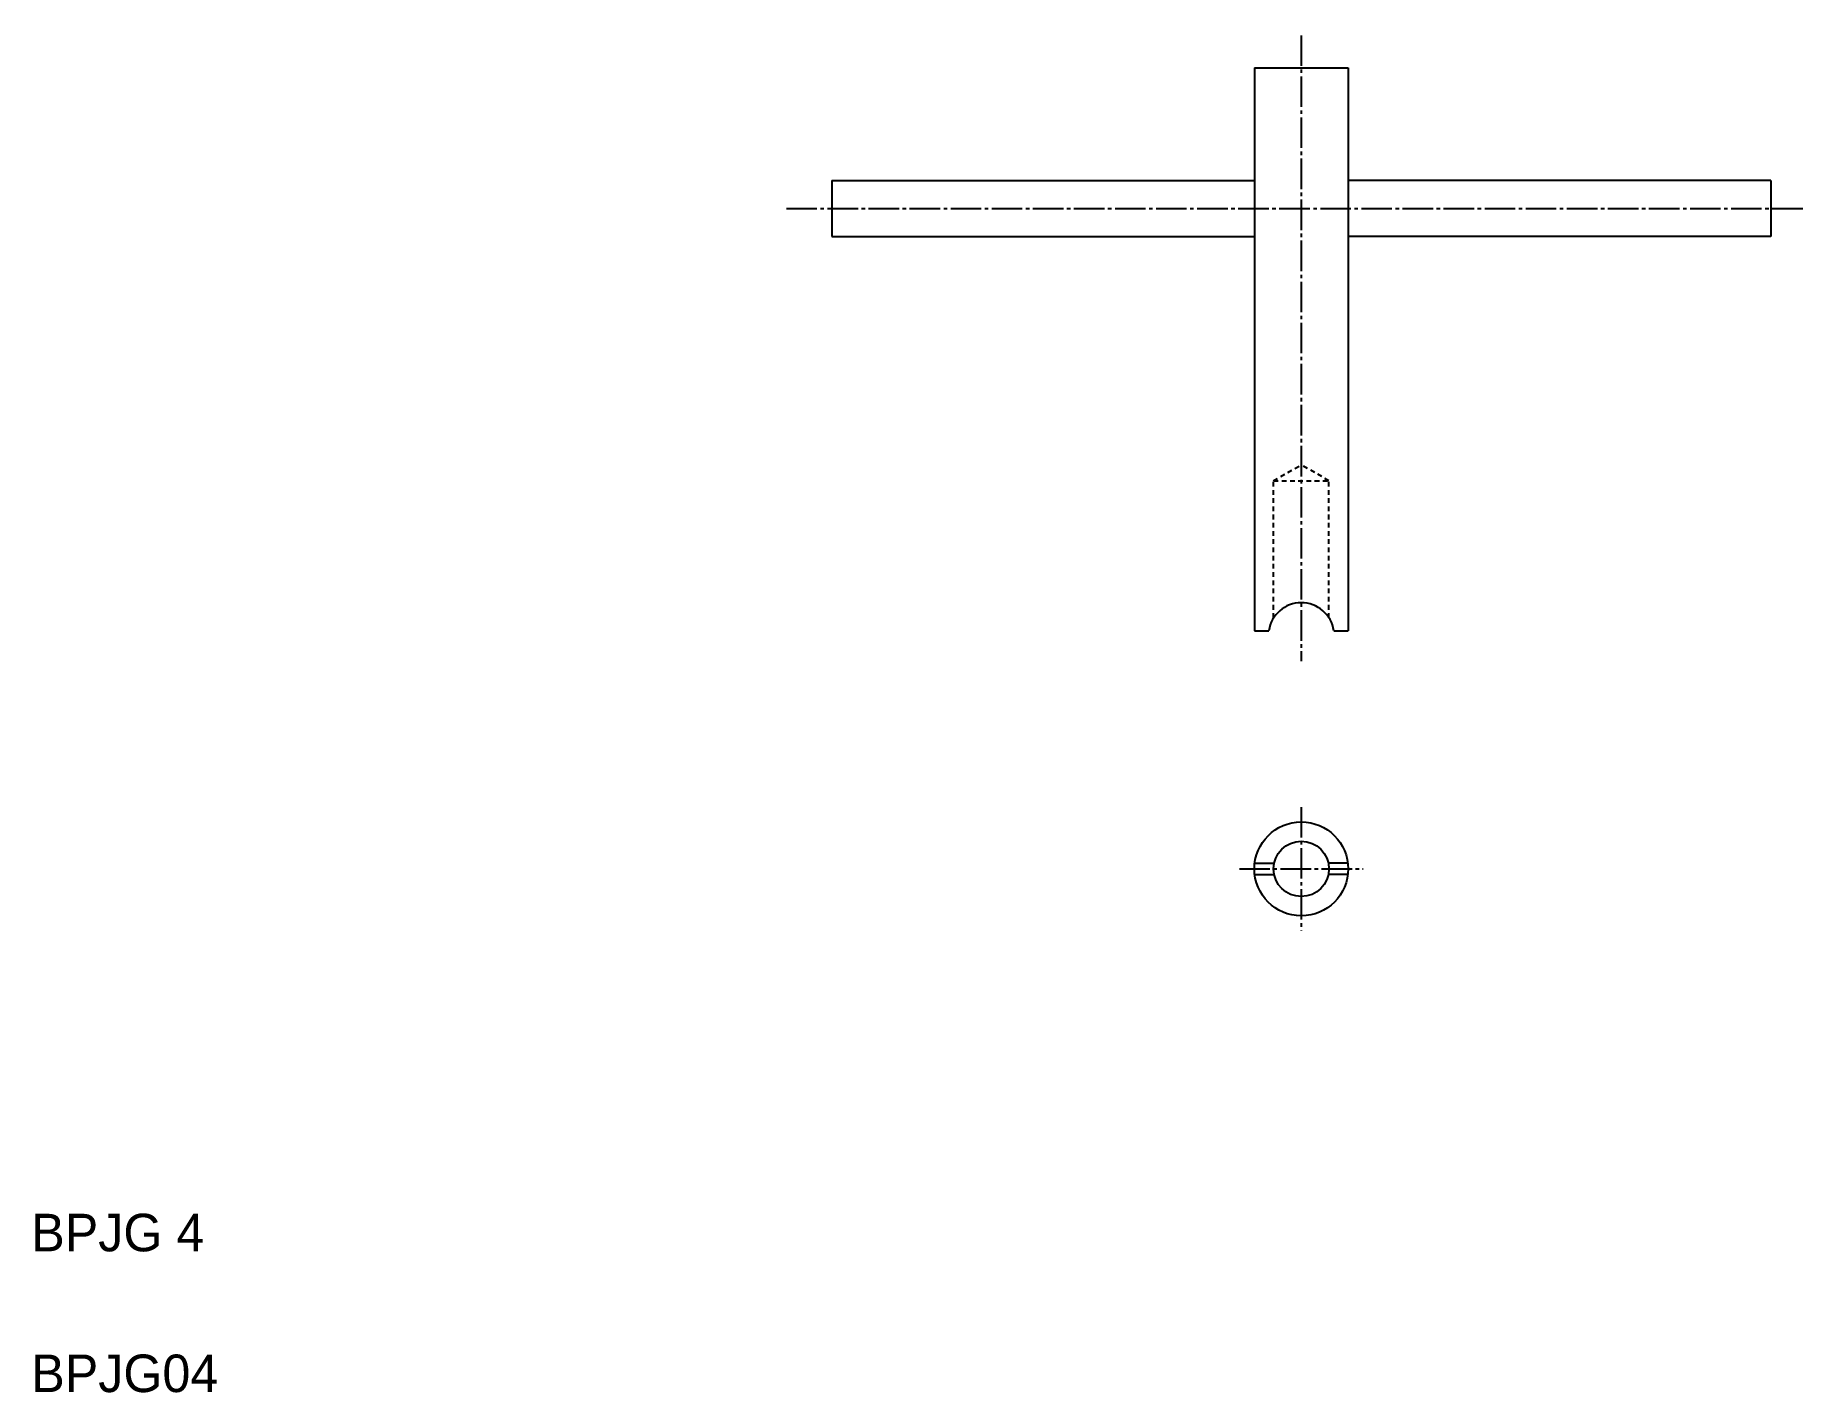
# Model space of a CAD drawing. Extents: x 10 to 199, y 10 to 155.
import ezdxf

# ---------------------------------------------------------------- set-up
doc = ezdxf.new("R2010")
doc.units = 0
doc.header["$LTSCALE"] = 0.25
doc.linetypes.add('CENTER', pattern=[17.5, 13, -1.5, 1.5, -1.5])
doc.linetypes.add('DASHED', pattern=[3.5, 2, -1.5])
doc.layers.get('0').update_dxf_attribs({"linetype": 'CONTINUOUS'})
doc.layers.add('CENTER', color=1, linetype='CENTER')

msp = doc.modelspace()

# ---------------------------------------------------------------- linework, layer by layer
for p, q in [((140.28, 151.11), (150.28, 151.11)), ((140.28, 151.11), (140.28, 91.11)), ((150.28, 151.11), (150.28, 91.11)), ((95.28, 139.11), (140.28, 139.11)), ((95.28, 139.11), (95.28, 133.11)), ((195.28, 139.11), (150.28, 139.11)), ((195.28, 139.11), (195.28, 133.11)), ((140.28, 136.11), (140.28, 136.11)), ((95.28, 133.11), (140.28, 133.11)), ((195.28, 133.11), (150.28, 133.11)), ((140.28, 121.11), (140.28, 121.11)), ((140.28, 91.11), (141.82, 91.11)), ((148.74, 91.11), (150.28, 91.11)), ((140.32, 66.35), (142.39, 66.35)), ((150.24, 66.35), (148.17, 66.35)), ((140.32, 65.15), (142.39, 65.15)), ((150.24, 65.15), (148.17, 65.15))]:
    msp.add_line(p, q)
at = {"color": 3, "linetype": 'DASHED'}
for p, q in [((142.33, 107.11), (145.28, 108.81)), ((148.23, 107.11), (145.28, 108.81)), ((142.33, 92.49), (142.33, 107.11)), ((142.33, 107.11), (148.23, 107.11)), ((148.23, 92.49), (148.23, 107.11))]:
    msp.add_line(p, q, dxfattribs=at)
for radius in [5, 2.95]:
    msp.add_circle((145.28, 65.75), radius)
msp.add_arc((145.28, 90.61), 3.5, 8.2132, 171.7868)
at = {"layer": 'CENTER', "color": 1, "linetype": 'CENTER'}
for p, q in [((145.28, 154.56), (145.28, 87.89)), ((90.44, 136.11), (198.89, 136.11)), ((145.28, 72.34), (145.28, 59.17)), ((138.69, 65.75), (151.87, 65.75))]:
    msp.add_line(p, q, dxfattribs=at)

# ---------------------------------------------------------------- texts
for s, p in [('BPJG 4', (10, 25)), ('BPJG04', (10, 10))]:
    msp.add_text(s, height=4).set_placement(p)

doc.saveas('drawing.dxf')
